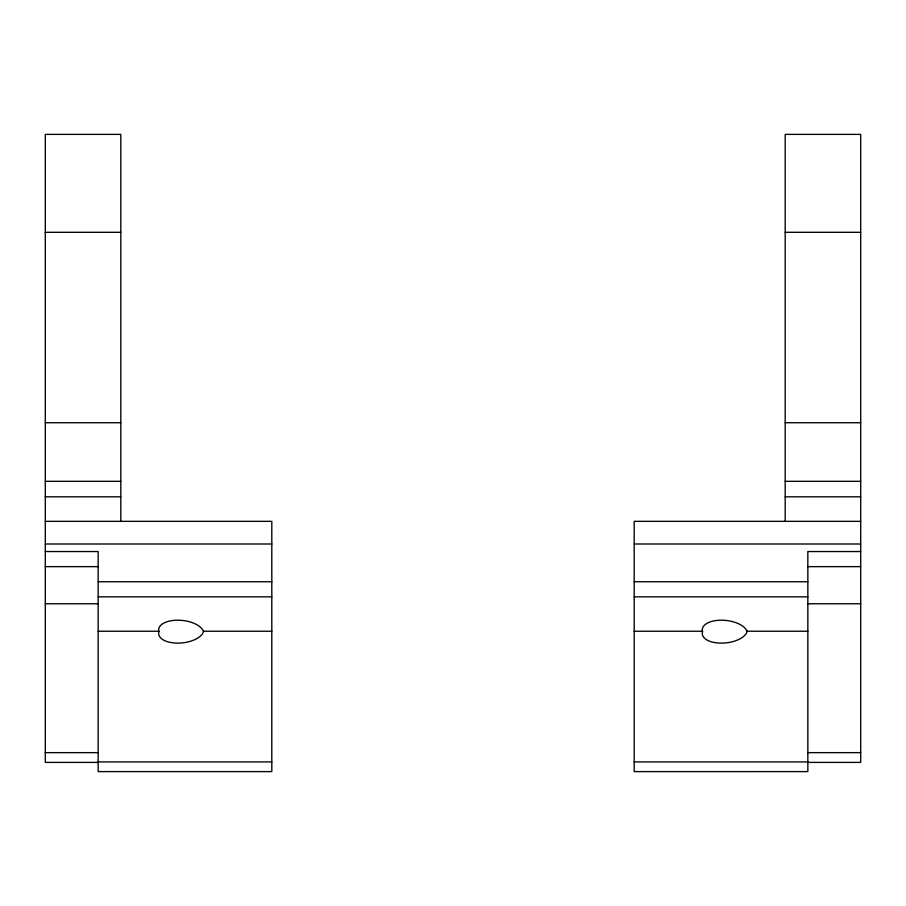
<?xml version="1.0" encoding="UTF-8"?>
<svg xmlns="http://www.w3.org/2000/svg" width="906" height="906" viewBox="0 0 906 906"><rect width="100%" height="100%" fill="white"/><g stroke="black" fill="none" stroke-linecap="round" stroke-linejoin="round"><path stroke-width="1.36" d="M45.3 232.31L120.804 232.31M785.196 232.31L860.7 232.31M45.3 422.728L120.804 422.728M785.196 422.728L860.7 422.728M45.3 481.312L120.804 481.312M785.196 481.312L860.7 481.312M45.3 496.816L120.804 496.816M785.196 496.816L860.7 496.816M45.3 521.346L271.8 521.346L271.8 771.618L98.154 771.606L98.154 551.539L45.3 551.539M860.7 521.346L634.2 521.346L634.2 771.618L807.846 771.606L807.846 551.539L860.7 551.539M45.3 543.996L271.8 543.996M634.2 543.996L860.7 543.996M45.3 566.646L98.154 566.646M807.846 566.646L860.7 566.646M98.154 581.743L271.8 581.743M634.2 581.743L807.846 581.743M98.154 596.839L271.8 596.839M634.2 596.839L807.846 596.839M45.3 603.758L98.154 603.758M807.846 603.758L860.7 603.758M98.154 631.233L158.55 631.233M203.85 631.233L271.8 631.233M634.2 631.233L702.15 631.233M747.45 631.233L807.846 631.233M45.3 752.637L98.154 752.637M807.846 752.637L860.7 752.637M98.154 761.923L271.8 761.923M634.2 761.923L807.846 761.923M98.154 762.399L45.3 762.399L45.3 134.382L120.804 134.382L120.804 521.528M807.846 762.399L860.7 762.399L860.7 134.382L785.196 134.382L785.196 521.528M203.59 631.244A22.627 11.268 -5.9 0 1 177.746 643.124A22.627 11.268 -5.9 0 1 159.071 631.244M158.822 631.244A22.627 11.268 5.9 0 1 177.735 620.191A22.627 11.268 5.9 0 1 203.34 631.244M747.19 631.244A22.627 11.268 -5.9 0 1 721.346 643.124A22.627 11.268 -5.9 0 1 702.671 631.244M702.422 631.244A22.627 11.268 5.9 0 1 721.335 620.191A22.627 11.268 5.9 0 1 746.94 631.244"/></g></svg>
